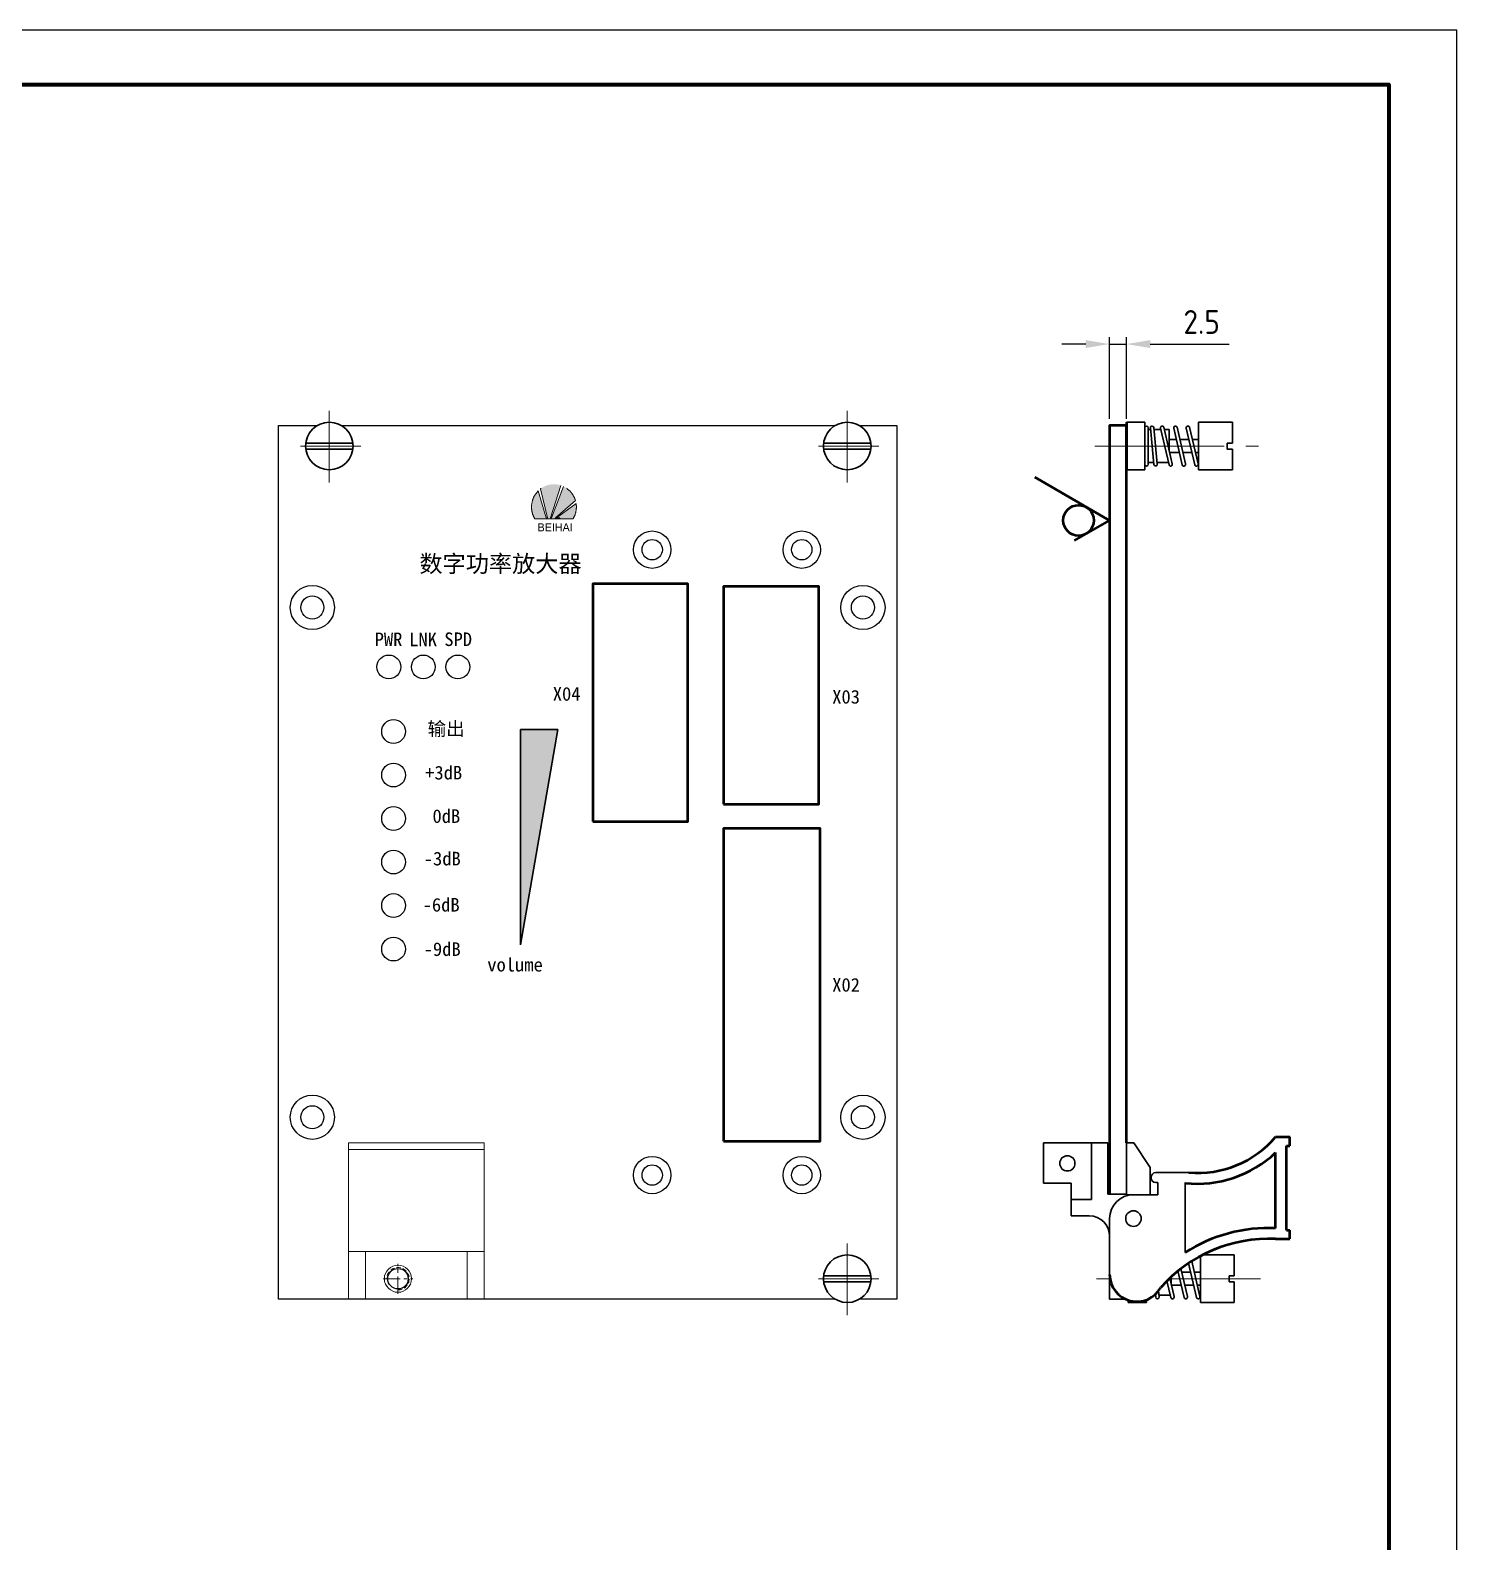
# Model space of a CAD drawing. Header units: millimetres. Extents: x -107 to 2261, y -1356 to -911.
# Drawn here: x 370.7 to 580.6, y -1133.4 to -911 of the extents above; entities that cross this region are included whole.
import ezdxf
from ezdxf.enums import TextEntityAlignment as Align

# ---------------------------------------------------------------- set-up
doc = ezdxf.new("R2010")
doc.units = ezdxf.units.MM
for name, pattern in [('CENTER', [50.8, 31.75, -6.35, 6.35, -6.35]), ('CENTER2', [28.575, 19.05, -3.175, 3.175, -3.175]), ('HIDDEN', [9.525, 6.35, -3.175])]:
    doc.linetypes.add(name, pattern=pattern)
doc.layers.get('Defpoints').update_dxf_attribs({"color": 4})
doc.layers.add('02___PRT_ALL_AXES', color=7, linetype='Continuous')
for name, color, linetype, lineweight in [('AM_0', 7, 'Continuous', 50), ('AM_5', 3, 'Continuous', 25), ('AM_6', 2, 'Continuous', 35), ('AM_8', 1, 'Continuous', 25), ('screw', 33, 'Continuous', 13), ('图层2', 4, 'CENTER2', 13), ('图层5', 1, 'Continuous', 30), ('图层7', 2, 'Continuous', 13), ('实体', 7, 'Continuous', 30), ('轮廓线', 7, 'Continuous', 15)]:
    doc.layers.add(name, color=color, linetype=linetype, lineweight=lineweight)
doc.styles.add('ADESK1', font='romans')
doc.styles.add('Annotative', font='ARIAL.TTF')
doc.styles.get("Standard").update_dxf_attribs({"font": 'ISOCP.SHX', "bigfont": 'gbcbig.shx'})
doc.dimstyles.new('AM_ISO$0', dxfattribs={"dimtxt": 3.5, "dimasz": 3.5, "dimexe": 1, "dimexo": 1, "dimgap": 1.5, "dimtad": 1, "dimdec": 1, "dimdsep": 46, "dimtxsty": 'Standard', "dimcen": 0, "dimclrd": 256, "dimclre": 256, "dimclrt": 2, "dimadec": 0, "dimazin": 2, "dimtp": 0.1, "dimtm": 0.1, "dimtfac": 0.71, "dimtdec": 1, "dimtmove": 0, "dimatfit": 3, "dimfxl": 1, "dimlwd": -1, "dimlwe": -1, "dimarcsym": 1})

# ---------------------------------------------------------------- blocks, each defined once
blk = doc.blocks.new('BH-BORDER-A3')
at = {"lineweight": 100, "ltscale": 0.4}
blk.add_lwpolyline([(410, 8), (21, 8), (21, 289), (410, 289)], close=True, dxfattribs=at)
at = {"layer": 'AM_8', "ltscale": 0.4}
blk.add_lwpolyline([(0, 0), (420, 0), (420, 297), (0, 297)], close=True, dxfattribs=at)
at = {"layer": 'AM_6', "linetype": 'ByBlock', "ltscale": 0.4}
blk.add_attdef('TBA-2477AF-ME-00-00-00', text='', height=3, rotation=180, dxfattribs=at).set_placement((49.57, 286.31), align=Align.CENTER)
blk = doc.blocks.new('logo')
at = {"linetype": 'ByBlock', "ltscale": 0.4}
h = blk.add_hatch(color=1, dxfattribs=at)
h.paths.add_polyline_path([(0.47, 5.22), (0.42, 5.17), (0.37, 5.12), (0.32, 5.06), (0.27, 5), (0.23, 4.94), (0.18, 4.88), (0.14, 4.82), (0.09, 4.76), (0.05, 4.7), (0.01, 4.63), (-0.02, 4.57), (-0.06, 4.5), (-0.1, 4.44), (-0.13, 4.37), (-0.16, 4.3), (-0.19, 4.23), (-0.22, 4.16), (-0.25, 4.09), (-0.27, 4.01), (-0.3, 3.94), (-0.32, 3.87), (-0.34, 3.79), (-0.36, 3.72), (-0.37, 3.64), (-0.39, 3.56), (-0.4, 3.49), (-0.41, 3.41), (-0.42, 3.33), (-0.43, 3.25), (-0.43, 3.17), (-0.44, 3.09), (-0.44, 3.01), (-0.44, 2.95), (-0.43, 2.9), (-0.43, 2.84), (-0.43, 2.79), (-0.42, 2.73), (-0.42, 2.68), (-0.41, 2.62), (-0.41, 2.57), (-0.4, 2.52), (-0.39, 2.46), (-0.38, 2.41), (-0.37, 2.36), (-0.36, 2.3), (-0.34, 2.25), (-0.33, 2.2), (-0.32, 2.15), (-0.3, 2.1), (-0.29, 2.05), (-0.27, 2), (-0.25, 1.95), (-0.23, 1.9), (-0.21, 1.85), (-0.19, 1.8), (-0.17, 1.75), (-0.15, 1.7), (-0.13, 1.65), (-0.11, 1.61), (-0.08, 1.56), (-0.06, 1.51), (-0.03, 1.47), (-0.01, 1.42), (0.02, 1.38), (2.82, 1.38), (3.05, 1.54), (2.85, 1.54), (5.6, 3.91), (5.57, 3.99), (5.55, 4.07), (5.52, 4.15), (5.49, 4.22), (5.46, 4.3), (5.42, 4.37), (5.39, 4.44), (5.35, 4.52), (5.31, 4.59), (5.27, 4.66), (5.22, 4.72), (5.18, 4.79), (5.13, 4.86), (5.09, 4.92), (5.04, 4.99), (4.98, 5.05), (4.93, 5.11), (4.88, 5.17), (4.82, 5.22), (4.76, 5.28), (4.71, 5.34), (4.65, 5.39), (4.58, 5.44), (4.52, 5.49), (4.46, 5.54), (4.39, 5.59), (4.33, 5.63), (4.26, 5.67), (4.19, 5.72), (4.12, 5.76), (4.05, 5.79), (3.98, 5.83), (2.29, 1.54), (2.16, 1.54), (3.58, 5.99), (3.52, 6.01), (3.47, 6.03), (3.41, 6.04), (3.35, 6.06), (3.3, 6.07), (3.24, 6.08), (3.18, 6.09), (3.12, 6.1), (3.09, 6.11), (3.06, 6.11), (3.04, 6.11), (3.01, 6.12), (2.98, 6.12), (2.95, 6.12), (2.92, 6.13), (2.89, 6.13), (2.86, 6.13), (2.83, 6.13), (2.8, 6.13), (2.77, 6.14), (2.74, 6.14), (2.71, 6.14), (2.68, 6.14), (2.65, 6.14), (2.58, 6.14), (2.52, 6.14), (2.45, 6.13), (2.39, 6.13), (2.32, 6.12), (2.26, 6.11), (2.2, 6.1), (2.14, 6.09), (2.07, 6.08), (2.01, 6.07), (1.95, 6.06), (1.89, 6.04), (1.83, 6.03), (1.77, 6.01), (1.71, 5.99), (1.65, 5.97), (1.59, 5.95), (1.53, 5.93), (1.48, 5.9), (1.42, 5.88), (1.36, 5.85), (1.31, 5.83), (1.25, 5.8), (1.2, 5.77), (1.14, 5.74), (1.09, 5.71), (1.04, 5.68), (0.99, 5.64), (0.94, 5.61), (0.89, 5.57), (0.84, 5.54), (0.79, 5.5), (1.75, 1.54), (1.58, 1.54)])
h.paths.add_polyline_path([(5.49, 1.8), (5.51, 1.85), (5.53, 1.9), (5.55, 1.95), (5.56, 2), (5.58, 2.05), (5.6, 2.1), (5.61, 2.15), (5.63, 2.2), (5.64, 2.25), (5.65, 2.3), (5.66, 2.36), (5.67, 2.41), (5.68, 2.46), (5.69, 2.52), (5.7, 2.57), (5.71, 2.62), (5.71, 2.68), (5.72, 2.73), (5.72, 2.79), (5.73, 2.84), (5.73, 2.9), (5.73, 2.95), (5.73, 3.01), (5.73, 3.04), (5.73, 3.07), (5.73, 3.1), (5.73, 3.14), (5.73, 3.17), (5.73, 3.2), (5.72, 3.23), (5.72, 3.26), (5.72, 3.29), (5.72, 3.32), (5.71, 3.35), (5.71, 3.39), (5.71, 3.42), (5.7, 3.45), (5.7, 3.48), (5.69, 3.51), (3.05, 1.54), (3.44, 1.54), (3.27, 1.38), (5.28, 1.38), (5.3, 1.42), (5.33, 1.47), (5.35, 1.51), (5.38, 1.56), (5.4, 1.61), (5.43, 1.65), (5.45, 1.7), (5.47, 1.75)])
h.paths.add_polyline_path([(3.44, 1.54), (3.05, 1.54), (2.82, 1.38), (3.27, 1.38)], flags=17)
at = {"color": 1, "lineweight": 0}
for p, q in [((-0.22, 4.16), (-0.19, 4.23)), ((-0.19, 4.23), (-0.16, 4.3)), ((-0.16, 4.3), (-0.13, 4.37)), ((-0.13, 4.37), (-0.1, 4.44)), ((-0.1, 4.44), (-0.06, 4.5)), ((-0.06, 4.5), (-0.02, 4.57)), ((-0.02, 4.57), (0.01, 4.63)), ((0.01, 4.63), (0.05, 4.7)), ((0.05, 4.7), (0.09, 4.76)), ((0.09, 4.76), (0.14, 4.82)), ((0.14, 4.82), (0.18, 4.88)), ((0.18, 4.88), (0.23, 4.94)), ((0.23, 4.94), (0.27, 5)), ((0.27, 5), (0.32, 5.06)), ((0.32, 5.06), (0.37, 5.12)), ((0.37, 5.12), (0.42, 5.17)), ((0.42, 5.17), (0.47, 5.22)), ((0.47, 5.22), (1.58, 1.54)), ((0.79, 5.5), (0.84, 5.54)), ((1.75, 1.54), (0.79, 5.5)), ((0.84, 5.54), (0.89, 5.57)), ((3.58, 5.99), (2.16, 1.54)), ((2.29, 1.54), (3.98, 5.83)), ((4.39, 5.59), (4.46, 5.54)), ((4.46, 5.54), (4.52, 5.49)), ((4.52, 5.49), (4.58, 5.44)), ((4.58, 5.44), (4.65, 5.39)), ((4.65, 5.39), (4.71, 5.34)), ((4.71, 5.34), (4.76, 5.28)), ((4.76, 5.28), (4.82, 5.22)), ((4.82, 5.22), (4.88, 5.17)), ((4.88, 5.17), (4.93, 5.11)), ((4.93, 5.11), (4.98, 5.05)), ((4.98, 5.05), (5.04, 4.99)), ((5.04, 4.99), (5.09, 4.92)), ((5.09, 4.92), (5.13, 4.86)), ((5.13, 4.86), (5.18, 4.79)), ((5.18, 4.79), (5.22, 4.72)), ((5.22, 4.72), (5.27, 4.66)), ((5.27, 4.66), (5.31, 4.59)), ((5.31, 4.59), (5.35, 4.52)), ((5.35, 4.52), (5.39, 4.44)), ((5.39, 4.44), (5.42, 4.37)), ((5.42, 4.37), (5.46, 4.3)), ((5.46, 4.3), (5.49, 4.22)), ((5.49, 4.22), (5.52, 4.15)), ((-0.44, 3.09), (-0.43, 3.17)), ((-0.44, 3.01), (-0.44, 3.09)), ((-0.44, 2.95), (-0.44, 3.01)), ((-0.43, 2.9), (-0.44, 2.95)), ((-0.43, 3.25), (-0.42, 3.33)), ((-0.43, 3.17), (-0.43, 3.25)), ((-0.43, 2.84), (-0.43, 2.9)), ((-0.43, 2.79), (-0.43, 2.84)), ((-0.42, 2.73), (-0.43, 2.79)), ((-0.42, 3.33), (-0.41, 3.41)), ((-0.42, 2.68), (-0.42, 2.73)), ((-0.41, 2.62), (-0.42, 2.68)), ((-0.41, 3.41), (-0.4, 3.49)), ((-0.41, 2.57), (-0.41, 2.62)), ((-0.4, 2.52), (-0.41, 2.57)), ((-0.4, 3.49), (-0.39, 3.56)), ((-0.39, 2.46), (-0.4, 2.52)), ((-0.39, 3.56), (-0.37, 3.64)), ((-0.38, 2.41), (-0.39, 2.46)), ((-0.37, 2.36), (-0.38, 2.41)), ((-0.37, 3.64), (-0.36, 3.72)), ((-0.36, 2.3), (-0.37, 2.36)), ((-0.36, 3.72), (-0.34, 3.79)), ((-0.34, 2.25), (-0.36, 2.3)), ((-0.34, 3.79), (-0.32, 3.87)), ((-0.33, 2.2), (-0.34, 2.25)), ((-0.32, 2.15), (-0.33, 2.2)), ((-0.32, 3.87), (-0.3, 3.94)), ((-0.3, 2.1), (-0.32, 2.15)), ((-0.3, 3.94), (-0.27, 4.01)), ((-0.29, 2.05), (-0.3, 2.1)), ((-0.27, 4.01), (-0.25, 4.09)), ((-0.25, 4.09), (-0.22, 4.16)), ((2.82, 1.38), (5.69, 3.51)), ((5.6, 3.91), (2.85, 1.54)), ((5.52, 4.15), (5.55, 4.07)), ((5.55, 4.07), (5.57, 3.99)), ((5.57, 3.99), (5.6, 3.91)), ((5.6, 2.1), (5.58, 2.05)), ((5.61, 2.15), (5.6, 2.1)), ((5.63, 2.2), (5.61, 2.15)), ((5.64, 2.25), (5.63, 2.2)), ((5.65, 2.3), (5.64, 2.25)), ((5.66, 2.36), (5.65, 2.3)), ((5.67, 2.41), (5.66, 2.36)), ((5.68, 2.46), (5.67, 2.41)), ((5.69, 2.52), (5.68, 2.46)), ((5.69, 3.51), (5.7, 3.48)), ((5.69, 3.51), (5.69, 3.51)), ((5.7, 2.57), (5.69, 2.52)), ((5.7, 3.48), (5.7, 3.45)), ((5.7, 3.45), (5.71, 3.42)), ((5.71, 2.62), (5.7, 2.57)), ((5.71, 3.42), (5.71, 3.39)), ((5.71, 3.39), (5.71, 3.35)), ((5.71, 3.35), (5.72, 3.32)), ((5.72, 2.73), (5.71, 2.68)), ((5.71, 2.68), (5.71, 2.62)), ((5.72, 3.32), (5.72, 3.29)), ((5.72, 3.29), (5.72, 3.26)), ((5.72, 3.26), (5.72, 3.23)), ((5.72, 3.23), (5.73, 3.2)), ((5.73, 2.84), (5.72, 2.79)), ((5.72, 2.79), (5.72, 2.73)), ((5.73, 3.2), (5.73, 3.17)), ((5.73, 3.17), (5.73, 3.14)), ((5.73, 3.14), (5.73, 3.1)), ((5.73, 3.1), (5.73, 3.07)), ((5.73, 3.07), (5.73, 3.04)), ((5.73, 3.04), (5.73, 3.01)), ((5.73, 3.01), (5.73, 2.95)), ((5.73, 2.95), (5.73, 2.9)), ((5.73, 2.9), (5.73, 2.84)), ((-0.27, 2), (-0.29, 2.05)), ((-0.25, 1.95), (-0.27, 2)), ((-0.23, 1.9), (-0.25, 1.95)), ((-0.21, 1.85), (-0.23, 1.9)), ((-0.19, 1.8), (-0.21, 1.85)), ((-0.17, 1.75), (-0.19, 1.8)), ((-0.15, 1.7), (-0.17, 1.75)), ((-0.13, 1.65), (-0.15, 1.7)), ((-0.11, 1.61), (-0.13, 1.65)), ((-0.08, 1.56), (-0.11, 1.61)), ((-0.06, 1.51), (-0.08, 1.56)), ((-0.03, 1.47), (-0.06, 1.51)), ((-0.01, 1.42), (-0.03, 1.47)), ((0.02, 1.38), (-0.01, 1.42)), ((3.27, 1.38), (0.02, 1.38)), ((1.58, 1.54), (1.75, 1.54)), ((2.16, 1.54), (2.29, 1.54)), ((5.28, 1.38), (2.82, 1.38)), ((2.85, 1.54), (3.44, 1.54)), ((3.44, 1.54), (3.27, 1.38)), ((5.3, 1.42), (5.28, 1.38)), ((5.33, 1.47), (5.3, 1.42)), ((5.35, 1.51), (5.33, 1.47)), ((5.38, 1.56), (5.35, 1.51)), ((5.4, 1.61), (5.38, 1.56)), ((5.43, 1.65), (5.4, 1.61)), ((5.45, 1.7), (5.43, 1.65)), ((5.47, 1.75), (5.45, 1.7)), ((5.49, 1.8), (5.47, 1.75)), ((5.51, 1.85), (5.49, 1.8)), ((5.53, 1.9), (5.51, 1.85)), ((5.55, 1.95), (5.53, 1.9)), ((5.56, 2), (5.55, 1.95)), ((5.58, 2.05), (5.56, 2))]:
    blk.add_line(p, q, dxfattribs=at)
at = {"layer": '图层7', "color": 1, "linetype": 'ByBlock', "ltscale": 0.4}
blk.add_line((0.02, 1.38), (5.28, 1.38), dxfattribs=at)
at = {"color": 1, "linetype": 'ByBlock', "ltscale": 0.4, "insert": (0.4, 0.77), "char_height": 1.1, "width": 39.6195, "attachment_point": 1, "style": 'Annotative'}
blk.add_mtext('{\\fSTHupo|b0|i0|c134|p2;BEIHAI}', dxfattribs=at)
blk = doc.blocks.new('*D166')
at = {"layer": 'AM_5', "linetype": 'ByBlock', "transparency": 16777216}
for p, q in [((529.47, -968.17), (529.47, -956.17)), ((531.97, -968.17), (531.97, -956.17)), ((525.97, -957.17), (522.47, -957.17)), ((529.47, -957.17), (531.97, -957.17)), ((535.47, -957.17), (547.1, -957.17))]:
    blk.add_line(p, q, dxfattribs=at)
at = {"layer": 'AM_5', "transparency": 16777216}
for points in [[(525.97, -956.59), (525.97, -957.75), (529.47, -957.17)], [(535.47, -956.59), (535.47, -957.75), (531.97, -957.17)]]:
    blk.add_solid(points, dxfattribs=at)
at = {"layer": 'Defpoints', "color": 0, "transparency": 16777216}
for p in [(531.97, -957.17), (529.47, -969.17), (531.97, -969.17)]:
    blk.add_point(p, dxfattribs=at)
at = {"layer": 'AM_5', "color": 2, "transparency": 16777216, "insert": (543.03, -953.92), "char_height": 3.5, "attachment_point": 5}
blk.add_mtext('2.5', dxfattribs=at)
blk = doc.blocks.new('captive_fastener_Adv')
at = {"layer": '图层2'}
blk.add_line((-4.67, 0), (19.45, 0), dxfattribs=at)
at = {"layer": '实体'}
for p, q in [((0, 3.5), (2.7, 3.5)), ((0, 3.5), (0, -3.5)), ((2.7, 3.5), (2.7, -3.5)), ((3.2, 2.69), (3.2, -2.69)), ((3.54, 2.44), (3.2, 2.44)), ((3.52, 2.67), (4.03, -2.72)), ((4.01, 2.71), (4.53, -2.67)), ((5.05, 2.44), (4.04, 2.44)), ((5, 2.64), (6.26, -2.75)), ((5.49, 2.75), (6.74, -2.64)), ((6.3, 2.44), (5.56, 2.44)), ((6.3, -0.73), (6.3, 2.44)), ((6.96, 2.64), (8.21, -2.75)), ((7.44, 2.75), (8.7, -2.64)), ((8.8, 2.64), (10.06, -2.75)), ((9.29, 2.75), (10.54, -2.64)), ((10.6, 3.5), (10.6, -3.5)), ((10.6, 3.5), (15.6, 3.5)), ((15.6, 3.5), (15.6, 0.44)), ((7.35, 0.94), (6.3, 0.94)), ((9.2, 0.94), (7.87, 0.94)), ((10.6, 0.94), (9.71, 0.94)), ((14.84, 0.44), (14.84, -0.44)), ((14.84, 0.44), (15.6, 0.44)), ((7.79, -0.94), (6.35, -0.94)), ((9.63, -0.94), (8.3, -0.94)), ((10.6, -0.94), (10.15, -0.94)), ((14.84, -0.44), (15.6, -0.44)), ((15.6, -0.44), (15.6, -3.5)), ((0, -3.5), (2.7, -3.5)), ((4, -2.44), (3.2, -2.44)), ((6.18, -2.44), (4.51, -2.44)), ((10.6, -3.5), (15.6, -3.5))]:
    blk.add_line(p, q, dxfattribs=at)
for centre, start, end in [((2.95, 2.69), 0, 180), ((3.76, 2.69), 5.4555, 185.4555), ((5.25, 2.69), 13.0862, 193.0862), ((7.2, 2.69), 13.0862, 193.0862), ((9.05, 2.69), 13.0862, 193.0862), ((2.95, -2.69), 180, 0), ((4.28, -2.69), 185.4555, 5.4555), ((6.5, -2.7), 193.0862, 13.0862), ((8.45, -2.7), 193.0862, 13.0862), ((10.3, -2.7), 193.0862, 13.0862)]:
    blk.add_arc(centre, 0.25, start, end, dxfattribs=at)
blk = doc.blocks.new('handle')
at = {"layer": 'screw', "color": 1, "linetype": 'CENTER', "ltscale": 0.08}
for p, q in [((-2.2, 0), (2.2, 0)), ((0, -2.2), (0, 2.2))]:
    blk.add_line(p, q, dxfattribs=at)
at = {"layer": 'screw', "ltscale": 0.2}
blk.add_circle((0, 0), 2, dxfattribs=at)
at = {"layer": 'screw', "color": 3, "linetype": 'HIDDEN', "ltscale": 0.1}
blk.add_arc((0, 0), 1.65, 270, 180, dxfattribs=at)
at = {"layer": '轮廓线', "linetype": 'ByBlock', "ltscale": 0.4}
for p, q in [((-7.3, 19), (12.7, 19)), ((-7.3, 4), (12.7, 4)), ((-4.8, 4), (-4.8, -3)), ((10.2, 4), (10.2, -3))]:
    blk.add_line(p, q, dxfattribs=at)
blk.add_lwpolyline([(-7.3, -3), (12.7, -3), (12.7, 20), (-7.3, 20)], close=True, dxfattribs=at)
blk = doc.blocks.new('captive fastener')
at = {"layer": '图层2'}
for p, q in [((0, 5.17), (0, -5.36)), ((-4.23, 0), (4.65, 0))]:
    blk.add_line(p, q, dxfattribs=at)
at = {"layer": '实体'}
for p, q in [((3.47, 0.44), (-3.47, 0.44)), ((3.47, -0.44), (-3.47, -0.44))]:
    blk.add_line(p, q, dxfattribs=at)
blk.add_circle((0, 0), 3.5, dxfattribs=at)
blk = doc.blocks.new('Roughness_Cir')
for p, q in [((0, 0), (6.35, 11)), ((-2.96, 5.12), (0, 0))]:
    blk.add_line(p, q)
blk.add_circle((0, 4.55), 2.25)

msp = doc.modelspace()

# ---------------------------------------------------------------- hatches: boundary and pattern name
at = {"layer": 'AM_8'}
h = msp.add_hatch(color=256, dxfattribs=at)
h.dxf.hatch_style = 1
h.paths.add_polyline_path([(448.314, -1013.884), (442.817, -1013.884), (442.817, -1045.556)])

# ---------------------------------------------------------------- linework, layer by layer
at = {"color": 7, "linetype": 'Continuous'}
for p, q in [((407.199, -1097.669), (407.199, -969.169)), ((407.199, -969.169), (412.896, -969.169)), ((416.501, -969.169), (489.096, -969.169)), ((492.701, -969.169), (498.199, -969.169)), ((498.199, -969.169), (498.199, -1097.669)), ((489.096, -1097.669), (407.199, -1097.669)), ((498.199, -1097.669), (492.701, -1097.669))]:
    msp.add_line(p, q, dxfattribs=at)
msp.add_circle((424.799, -1094.669), 1.5, dxfattribs=at)
at = {"layer": '02___PRT_ALL_AXES', "color": 7, "linetype": 'Continuous'}
for centre, radius in [((462.199, -987.419), 2.75), ((484.199, -987.419), 2.75), ((462.199, -987.419), 1.5), ((484.199, -987.419), 1.5), ((412.199, -995.919), 3.25), ((493.199, -995.919), 3.25), ((412.199, -995.919), 1.7), ((493.199, -995.919), 1.7), ((423.449, -1004.669), 1.75), ((428.529, -1004.669), 1.75), ((433.609, -1004.669), 1.75), ((424.149, -1014.169), 1.75), ((424.149, -1020.569), 1.75), ((424.149, -1026.969), 1.75), ((424.149, -1033.369), 1.75), ((424.149, -1039.769), 1.75), ((424.149, -1046.169), 1.75), ((412.199, -1070.919), 3.25), ((412.199, -1070.919), 1.7), ((493.199, -1070.919), 3.25), ((493.199, -1070.919), 1.7), ((462.199, -1079.419), 2.75), ((462.199, -1079.419), 1.5), ((484.199, -1079.419), 2.75), ((484.199, -1079.419), 1.5)]:
    msp.add_circle(centre, radius, dxfattribs=at)
at = {"layer": 'AM_0'}
for p, q in [((531.968, -968.669), (531.968, -975.669)), ((553.918, -1073.819), (556.028, -1073.819)), ((556.028, -1075.119), (556.028, -1073.819)), ((553.918, -1087.238), (553.918, -1076.108)), ((555.498, -1087.519), (555.498, -1075.119)), ((555.498, -1075.119), (556.028, -1075.119)), ((553.918, -1088.819), (556.028, -1088.819)), ((555.498, -1087.519), (556.028, -1087.519)), ((556.028, -1088.819), (556.028, -1087.519))]:
    msp.add_line(p, q, dxfattribs=at)
msp.add_lwpolyline([(531.968, -1074.669), (531.968, -969.169), (529.468, -969.169), (529.468, -1082.239)], dxfattribs=at)
for points in [[(453.449, -1027.419), (467.449, -1027.419), (467.449, -992.419), (453.449, -992.419)], [(472.699, -1024.839), (486.699, -1024.839), (486.699, -992.839), (472.699, -992.839)], [(472.699, -1074.428), (486.899, -1074.428), (486.899, -1028.428), (472.699, -1028.428)]]:
    msp.add_lwpolyline(points, close=True, dxfattribs=at)
for centre, radius, start, end in [((542.414, -1063.962), 15.15, 265.24446, 319.40737), ((542.414, -1063.962), 16.73, 263.76837, 313.44354), ((552.919, -1110.06), 22.844, 87.49385, 122.64046), ((552.919, -1110.06), 21.264, 87.3075, 138.41733), ((533.498, -1094.039), 4, 180, 331.5182)]:
    msp.add_arc(centre, radius, start, end, dxfattribs=at)
at = {"layer": 'AM_8', "lineweight": 30}
for p, q in [((442.817, -1013.884), (448.314, -1013.884)), ((442.817, -1013.884), (442.817, -1045.556)), ((442.817, -1045.556), (448.314, -1013.884))]:
    msp.add_line(p, q, dxfattribs=at)
at = {"layer": '图层2'}
for p, q in [((527.571, -1094.669), (529.498, -1094.669)), ((538.246, -1094.669), (551.685, -1094.669))]:
    msp.add_line(p, q, dxfattribs=at)
at = {"layer": '实体', "color": 7, "linetype": 'Continuous'}
for p, q in [((526.828, -1074.669), (519.788, -1074.669)), ((519.788, -1074.669), (519.788, -1080.629)), ((529.228, -1074.669), (526.828, -1074.669)), ((526.828, -1074.669), (526.828, -1083.029)), ((529.228, -1082.239), (529.228, -1074.669)), ((533.048, -1074.669), (531.968, -1074.669)), ((531.968, -1074.669), (531.968, -1082.309)), ((535.458, -1078.299), (533.048, -1074.669)), ((535.458, -1082.309), (535.458, -1078.299)), ((519.788, -1080.629), (523.848, -1080.629)), ((523.848, -1080.629), (523.848, -1083.029)), ((535.588, -1079.759), (535.588, -1079.829)), ((541.158, -1079.059), (536.288, -1079.059)), ((536.598, -1080.529), (536.288, -1080.529)), ((536.598, -1080.529), (536.598, -1082.309)), ((540.598, -1080.529), (540.598, -1090.823)), ((531.968, -1082.239), (529.228, -1082.239)), ((535.458, -1082.309), (531.968, -1082.309)), ((536.598, -1082.309), (535.458, -1082.309)), ((526.828, -1083.029), (523.848, -1083.029)), ((523.848, -1083.029), (523.848, -1085.429)), ((523.848, -1085.429), (526.498, -1085.429)), ((529.498, -1085.809), (529.498, -1094.039)), ((529.498, -1094.039), (529.498, -1097.669)), ((533.968, -1098.039), (533.498, -1098.039))]:
    msp.add_line(p, q, dxfattribs=at)
at = {"layer": '实体'}
for p, q in [((542.838, -1091.337), (542.838, -1098.169)), ((543.157, -1091.169), (547.838, -1091.169)), ((547.838, -1091.169), (547.838, -1094.229)), ((539.59, -1093.729), (539.3, -1093.729)), ((539.543, -1093.53), (540.448, -1097.422)), ((539.977, -1093.188), (540.935, -1097.309)), ((541.435, -1093.729), (540.103, -1093.729)), ((541.119, -1092.37), (542.294, -1097.422)), ((541.565, -1092.081), (542.781, -1097.309)), ((542.838, -1093.729), (541.949, -1093.729)), ((537.927, -1094.98), (538.494, -1097.422)), ((538.346, -1094.575), (538.981, -1097.309)), ((538.538, -1095.401), (538.538, -1094.397)), ((540.027, -1095.609), (538.586, -1095.609)), ((541.872, -1095.609), (540.54, -1095.609)), ((542.838, -1095.609), (542.386, -1095.609)), ((547.078, -1094.229), (547.078, -1095.109)), ((547.078, -1094.229), (547.838, -1094.229)), ((547.078, -1095.109), (547.838, -1095.109)), ((547.838, -1095.109), (547.838, -1098.169)), ((529.468, -1097.669), (531.818, -1097.669)), ((532.238, -1097.836), (532.238, -1098.169)), ((532.238, -1098.169), (534.938, -1098.169)), ((534.938, -1097.771), (534.938, -1098.169)), ((536.241, -1097.109), (536.062, -1097.109)), ((536.227, -1096.963), (536.268, -1097.386)), ((536.681, -1096.461), (536.765, -1097.339)), ((538.422, -1097.109), (536.743, -1097.109)), ((542.838, -1098.169), (547.838, -1098.169))]:
    msp.add_line(p, q, dxfattribs=at)
at = {"layer": '实体', "color": 7, "linetype": 'Continuous'}
for centre, radius in [((523.278, -1077.699), 1.12), ((532.998, -1085.819), 1.145)]:
    msp.add_circle(centre, radius, dxfattribs=at)
for centre, radius, start, end in [((536.288, -1079.759), 0.7, 90, 180), ((536.288, -1079.829), 0.7, 180, 270), ((532.998, -1085.809), 3.5, 90, 180), ((526.498, -1088.429), 3, 0, 90)]:
    msp.add_arc(centre, radius, start, end, dxfattribs=at)
at = {"layer": '实体'}
for centre, start, end in [((536.516, -1097.363), 185.45552, 5.45552), ((538.738, -1097.366), 193.08615, 13.08615), ((540.692, -1097.366), 193.08615, 13.08615), ((542.537, -1097.366), 193.08615, 13.08615)]:
    msp.add_arc(centre, 0.25, start, end, dxfattribs=at)

# ---------------------------------------------------------------- block references
at = {"layer": 'AM_0'}
for name, p in [('captive fastener', (414.699, -972.169)), ('captive fastener', (490.899, -972.169)), ('captive_fastener_Adv', (531.968, -972.169)), ('handle', (424.799, -1094.669)), ('captive fastener', (490.899, -1094.669))]:
    msp.add_blockref(name, p, dxfattribs=at)
at = {"layer": 'AM_0', "rotation": 90}
msp.add_blockref('Roughness_Cir', (529.468, -983.107), dxfattribs=at)
at = {"layer": 'AM_5', "lineweight": 0}
msp.add_blockref('BH-BORDER-A3', (160.564, -1208.001), dxfattribs=at)
at = {"layer": '图层5', "linetype": 'ByBlock', "ltscale": 0.4, "xscale": 1.069090909090846, "yscale": 1.069090909090846, "zscale": 1.069090909090846}
msp.add_blockref('logo', (444.914, -984.362), dxfattribs=at)

# ---------------------------------------------------------------- texts
at = {"color": 1, "linetype": 'ByBlock', "ltscale": 0.4, "char_height": 2, "width": 54.02655, "attachment_point": 1}
for s, insert in [('{\\fSimHei|b0|i0|c134|p2;X04}', (447.574, -1007.634)), ('{\\fSimHei|b0|i0|c134|p2;X03}', (488.681, -1008.057)), ('{\\fSimHei|b0|i0|c134|p2;X02}', (488.681, -1050.433))]:
    msp.add_mtext(s, dxfattribs=dict(at, insert=insert))
at = {"layer": 'AM_8', "lineweight": 30, "insert": (437.939, -1047.471), "char_height": 2, "width": 19.22776, "attachment_point": 1}
msp.add_mtext('{\\fSimHei|b0|i0|c134|p2;volume}', dxfattribs=at)
at = {"layer": '图层5', "linetype": 'ByBlock', "ltscale": 0.4, "insert": (439.883, -989.626), "char_height": 4, "width": 32.2, "attachment_point": 5}
msp.add_mtext('{\\fSimHei|b0|i0|c134|p2;\\H0.62502x;数字功率放大器}', dxfattribs=at)
at = {"layer": '图层5', "char_height": 2, "attachment_point": 1, "style": 'ADESK1'}
for s, insert in [('{\\fSimHei|b0|i0|c134|p2;PWR}', (421.367, -999.611)), ('{\\fSimHei|b0|i0|c134|p2;LNK}', (426.448, -999.615)), ('{\\fSimHei|b0|i0|c134|p2;SPD}', (431.614, -999.594)), ('{\\fSimHei|b0|i0|c134|p2;输出}', (429.157, -1012.774)), ('{\\fSimHei|b0|i0|c134|p2;+3dB}', (428.802, -1019.223)), ('{\\fSimHei|b0|i0|c134|p2; 0dB}', (428.513, -1025.615)), ('{\\fSimHei|b0|i0|c134|p2;-3dB}', (428.59, -1031.865)), ('{\\fSimHei|b0|i0|c134|p2;-6dB}', (428.43, -1038.661)), ('{\\fSimHei|b0|i0|c134|p2;-9dB}', (428.58, -1045.185))]:
    msp.add_mtext(s, dxfattribs=dict(at, insert=insert))

# ---------------------------------------------------------------- dimensions: what is measured, and where the dimension line sits
at = {"layer": 'AM_5'}
dim = msp.add_linear_dim(base=(531.968, -957.169), p1=(529.468, -969.169), p2=(531.968, -969.169), dimstyle='AM_ISO$0', dxfattribs=at)
dim.commit()
dim.dimension.update_dxf_attribs({"geometry": '*D166', "text_midpoint": (543.035, -953.919)})

doc.saveas('drawing.dxf')
